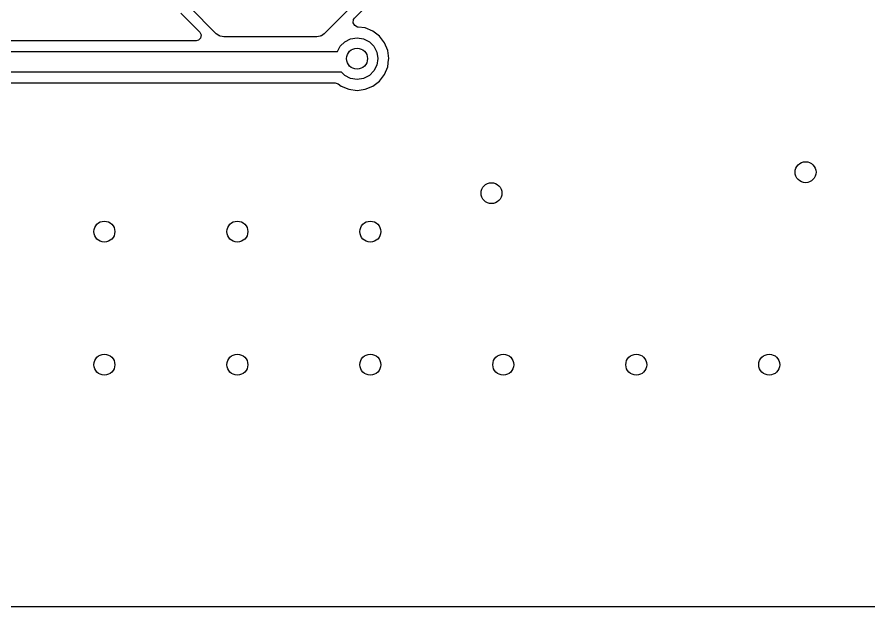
# Model space of a CAD drawing. Extents: x 3.91 to 7.47, y -4.88 to -2.92.
# Drawn here: x 4.723 to 5.364, y -4.88 to -4.436 of the extents above; entities that cross this region are included whole.
import ezdxf

# ---------------------------------------------------------------- set-up
doc = ezdxf.new("R2010")
doc.units = 0
doc.header["$MEASUREMENT"] = 0
doc.layers.add('BLACK', color=7, linetype='CONTINUOUS')

msp = doc.modelspace()

# ---------------------------------------------------------------- linework, layer by layer
at = {"layer": 'BLACK', "linetype": 'CONTINUOUS'}
for p, q in [((5.00994, -4.39288), (4.95398, -4.44884)), ((4.97687, -4.43711), (5.00979, -4.40419)), ((4.84617, -4.43331), (4.86035, -4.44749)), ((4.87285, -4.44883), (4.85262, -4.42859)), ((4.97579, -4.44058), (4.97611, -4.43819)), ((4.97611, -4.43819), (4.97687, -4.43711)), ((4.97694, -4.44269), (4.97579, -4.44058)), ((4.97912, -4.44373), (4.97694, -4.44269)), ((4.9795, -4.44378), (4.97912, -4.44373)), ((4.98485, -4.44448), (4.9795, -4.44378)), ((4.9906, -4.44687), (4.98485, -4.44448)), ((4.86106, -4.45201), (4.85936, -4.45372)), ((4.86035, -4.44749), (4.86144, -4.44964)), ((4.86144, -4.44964), (4.86106, -4.45201)), ((4.87396, -4.44953), (4.87285, -4.44883)), ((4.87499, -4.45035), (4.87396, -4.44953)), ((4.87543, -4.45045), (4.87499, -4.45035)), ((4.87582, -4.45069), (4.87543, -4.45045)), ((4.87712, -4.45084), (4.87582, -4.45069)), ((4.87841, -4.45113), (4.87712, -4.45084)), ((4.94842, -4.45113), (4.87841, -4.45113)), ((4.9497, -4.45084), (4.94842, -4.45113)), ((4.95101, -4.4507), (4.9497, -4.45084)), ((4.95139, -4.45046), (4.95101, -4.4507)), ((4.95183, -4.45036), (4.95139, -4.45046)), ((4.95286, -4.44954), (4.95183, -4.45036)), ((4.95398, -4.44884), (4.95286, -4.44954)), ((4.96942, -4.45478), (4.97381, -4.45254)), ((4.97381, -4.45254), (4.97867, -4.45177)), ((4.97867, -4.45177), (4.98354, -4.45254)), ((4.98354, -4.45254), (4.98793, -4.45478)), ((4.99554, -4.45066), (4.9906, -4.44687)), ((4.99933, -4.45559), (4.99554, -4.45066)), ((4.85759, -4.45414), (4.36291, -4.45414)), ((4.85936, -4.45372), (4.85759, -4.45414)), ((4.96401, -4.46204), (4.96593, -4.45826)), ((4.96593, -4.45826), (4.96942, -4.45478)), ((4.98793, -4.45478), (4.99142, -4.45826)), ((4.99142, -4.45826), (4.99365, -4.46265)), ((5.00171, -4.46135), (4.99933, -4.45559)), ((4.35803, -4.46204), (4.96401, -4.46204)), ((4.99365, -4.46265), (4.99442, -4.46752)), ((5.00252, -4.46752), (5.00171, -4.46135)), ((4.99442, -4.46752), (4.99365, -4.47238)), ((5.00171, -4.47369), (5.00245, -4.46805)), ((5.00245, -4.46805), (5.00249, -4.46777)), ((5.00249, -4.46777), (5.00252, -4.46752)), ((4.96695, -4.47778), (4.35476, -4.47778)), ((4.96942, -4.48026), (4.96695, -4.47778)), ((4.99142, -4.47677), (4.98793, -4.48026)), ((4.99365, -4.47238), (4.99142, -4.47677)), ((4.99933, -4.47944), (5.00171, -4.47369)), ((4.97381, -4.48249), (4.96942, -4.48026)), ((4.97867, -4.48326), (4.97381, -4.48249)), ((4.98354, -4.48249), (4.97867, -4.48326)), ((4.98793, -4.48026), (4.98354, -4.48249)), ((4.9906, -4.48817), (4.99554, -4.48438)), ((4.99554, -4.48438), (4.99933, -4.47944)), ((4.35353, -4.48568), (4.96218, -4.48568)), ((4.96218, -4.48568), (4.96456, -4.48648)), ((4.96456, -4.48648), (4.96675, -4.48817)), ((4.96675, -4.48817), (4.9725, -4.49055)), ((4.9725, -4.49055), (4.97867, -4.49136)), ((4.97867, -4.49136), (4.98485, -4.49055)), ((4.98485, -4.49055), (4.9906, -4.48817)), ((7.46688, -4.87962), (3.91047, -4.87962))]:
    msp.add_line(p, q, dxfattribs=at)
at = {"layer": 'BLACK'}
for centre in [(4.97867, -4.46752), (5.316, -4.55287), (5.07978, -4.56862), (4.78867, -4.59752), (4.88867, -4.59752), (4.98867, -4.59752), (4.78867, -4.69752), (4.88867, -4.69752), (4.98867, -4.69752), (5.08867, -4.69752), (5.18867, -4.69752), (5.28867, -4.69752)]:
    msp.add_circle(centre, 0.00787, dxfattribs=at)

doc.saveas('drawing.dxf')
